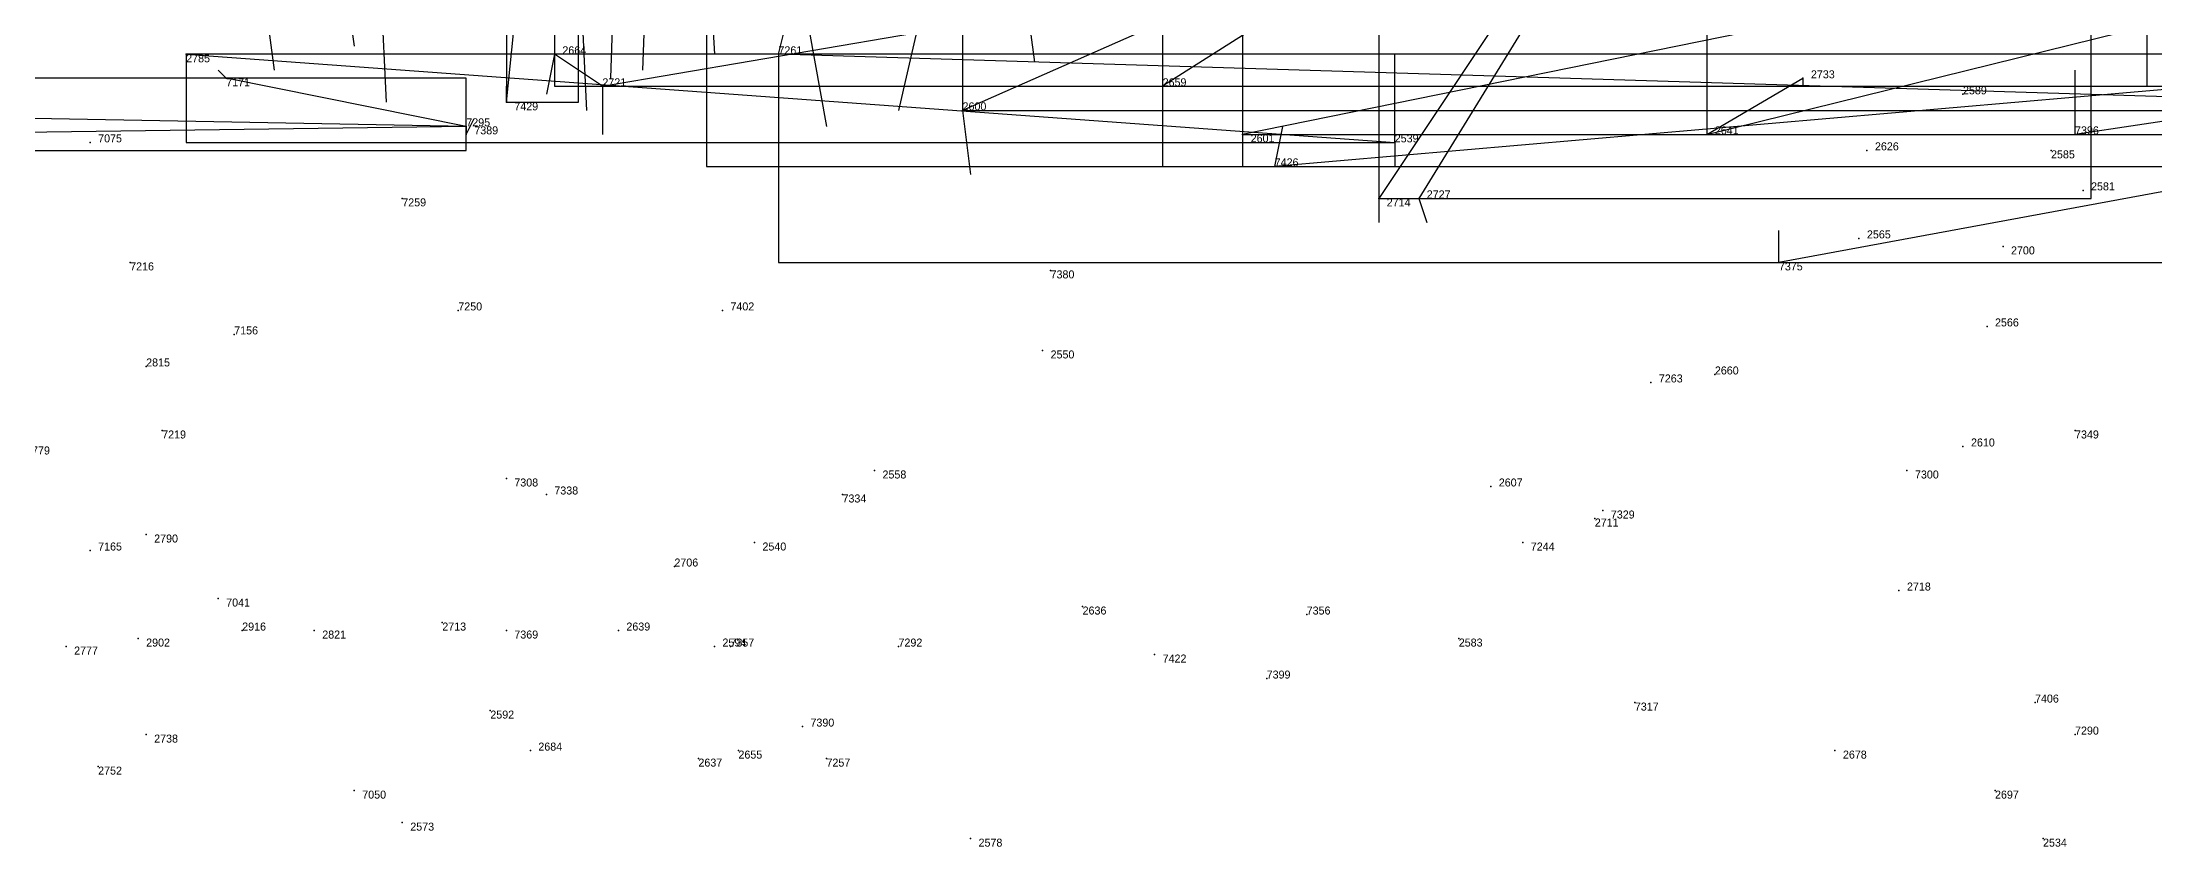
# Model space of a CAD drawing. Extents: x -0.07 to 1.1, y -0.07 to 1.1.
# Drawn here: x 0.461 to 0.725, y 0.82 to 0.9205 of the extents above; entities that cross this region are included whole.
import ezdxf

# ---------------------------------------------------------------- set-up
doc = ezdxf.new("R2010")
doc.units = 0
for name, color, linetype in [('Clients', 3, 'CONTINUOUS'), ('Facilities', 3, 'CONTINUOUS'), ('Facilities_lines', 3, 'CONTINUOUS'), ('Min_max_boxes', 1, 'CONTINUOUS'), ('Normals', 1, 'CONTINUOUS'), ('Source_points', 5, 'CONTINUOUS'), ('Text', 3, 'CONTINUOUS')]:
    doc.layers.add(name, color=color, linetype=linetype)

msp = doc.modelspace()

# ---------------------------------------------------------------- linework, layer by layer
at = {"layer": 'Clients', "color": 5}
for p in [(0.525, 0.919), (0.553, 0.919, 1), (0.484, 0.916, 1), (0.681, 0.916), (0.601, 0.915), (0.576, 0.912), (0.514, 0.909, 1), (0.611, 0.909), (0.63, 0.908), (0.715, 0.909, 1), (0.615, 0.905, 1), (0.628, 0.901), (0.633, 0.901), (0.678, 0.893, 1)]:
    msp.add_point(p, dxfattribs=at)
at = {"layer": 'Facilities', "color": 3}
for p in [(0.479, 0.919), (0.531, 0.915), (0.701, 0.914), (0.519, 0.913, 1), (0.467, 0.908, 1), (0.514, 0.91, 1), (0.669, 0.909), (0.689, 0.907), (0.712, 0.907), (0.506, 0.901, 1), (0.716, 0.902), (0.688, 0.896), (0.706, 0.895), (0.472, 0.893, 1), (0.587, 0.892, 1), (0.513, 0.887, 1), (0.546, 0.887, 1), (0.704, 0.885), (0.485, 0.884, 1), (0.586, 0.882), (0.474, 0.88), (0.67, 0.879), (0.662, 0.878, 1), (0.476, 0.872, 1), (0.715, 0.872, 1), (0.701, 0.87), (0.519, 0.866, 1), (0.565, 0.867), (0.694, 0.867, 1), (0.524, 0.864, 1), (0.561, 0.864, 1), (0.642, 0.865), (0.655, 0.861), (0.656, 0.862, 1), (0.474, 0.859), (0.55, 0.858), (0.646, 0.858, 1), (0.467, 0.857, 1), (0.54, 0.855), (0.483, 0.851, 1), (0.591, 0.85), (0.693, 0.852), (0.511, 0.848), (0.619, 0.849, 1), (0.464, 0.845), (0.473, 0.846), (0.486, 0.847), (0.495, 0.847), (0.519, 0.847, 1), (0.533, 0.847), (0.545, 0.845), (0.547, 0.845, 1), (0.568, 0.845, 1), (0.638, 0.846), (0.6, 0.844, 1), (0.614, 0.841, 1), (0.517, 0.837), (0.66, 0.838, 1), (0.71, 0.838, 1), (0.556, 0.835, 1), (0.474, 0.834), (0.522, 0.832), (0.548, 0.832), (0.685, 0.832), (0.715, 0.834, 1), (0.468, 0.83), (0.543, 0.831), (0.559, 0.831, 1), (0.5, 0.827, 1), (0.705, 0.827), (0.506, 0.823), (0.577, 0.821), (0.711, 0.821)]:
    msp.add_point(p, dxfattribs=at)
at = {"layer": 'Facilities_lines', "color": 3}
for p, q in [((0.519, 0.913, 1), (0.528, 1, 0.899)), ((0.694, 1, 0.085), (0.628, 0.901)), ((0.694, 1, 0.085), (0.633, 0.901)), ((0.746, 0.987), (0.576, 0.912)), ((0.531, 0.915), (0.724, 0.948)), ((0.634, 0.936), (0.601, 0.915)), ((0.739, 0.935), (0.611, 0.909)), ((0.669, 0.909), (0.75, 0.929)), ((0.479, 0.919), (0.63, 0.908)), ((0.531, 0.915), (0.525, 0.919)), ((0.781, 0.912, 1), (0.553, 0.919, 1)), ((0.789, 0.92, 1), (0.615, 0.905, 1)), ((0.789, 0.92, 1), (0.715, 0.909, 1)), ((0.514, 0.91, 1), (0.484, 0.916, 1)), ((0.669, 0.909), (0.681, 0.916)), ((0.514, 0.91, 1), (0.404, 0.912, 1)), ((0.781, 0.912, 1), (0.678, 0.893, 1)), ((0.514, 0.91, 1), (0.295, 0.907, 1)), ((0.514, 0.91, 1), (0.514, 0.909, 1))]:
    msp.add_line(p, q, dxfattribs=at)
at = {"layer": 'Min_max_boxes', "color": 1}
for p, q in [((0.519, 1, 0.899), (0.519, 0.913, 0.899)), ((0.519, 1, 1), (0.519, 0.913, 1)), ((0.528, 0.913, 0.899), (0.528, 1, 0.899)), ((0.528, 0.913, 1), (0.528, 1, 1)), ((0.576, 1), (0.576, 0.912)), ((0.576, 1, 0.051), (0.576, 0.912, 0.051)), ((0.628, 1), (0.628, 0.901)), ((0.628, 1, 0.085), (0.628, 0.901, 0.085)), ((0.717, 0.901), (0.717, 1)), ((0.717, 0.901, 0.085), (0.717, 1, 0.085)), ((0.601, 0.972), (0.601, 0.915)), ((0.601, 0.972), (0.601, 0.915)), ((0.525, 0.948), (0.525, 0.915)), ((0.525, 0.948), (0.525, 0.915)), ((0.544, 0.95, 1), (0.544, 0.905, 1)), ((0.544, 0.95, 1), (0.544, 0.905, 1)), ((0.724, 0.915), (0.724, 0.948)), ((0.724, 0.915), (0.724, 0.948)), ((0.611, 0.935), (0.611, 0.909)), ((0.611, 0.935), (0.611, 0.909)), ((0.669, 0.929), (0.669, 0.909)), ((0.669, 0.929), (0.669, 0.909)), ((0.63, 0.919), (0.479, 0.919)), ((0.479, 0.919), (0.479, 0.908)), ((0.63, 0.919), (0.479, 0.919)), ((0.479, 0.919), (0.479, 0.908)), ((0.479, 0.919), (0.479, 0.919)), ((0.781, 0.919, 1), (0.553, 0.919, 1)), ((0.553, 0.919, 1), (0.553, 0.893, 1)), ((0.781, 0.919, 1), (0.553, 0.919, 1)), ((0.553, 0.919, 1), (0.553, 0.893, 1)), ((0.553, 0.919, 1), (0.553, 0.919, 1)), ((0.63, 0.908), (0.63, 0.919)), ((0.63, 0.908), (0.63, 0.919)), ((0.63, 0.919), (0.63, 0.919)), ((0.514, 0.916, 1), (0.295, 0.916, 1)), ((0.514, 0.916, 1), (0.295, 0.916, 1)), ((0.514, 0.907, 1), (0.514, 0.916, 1)), ((0.514, 0.907, 1), (0.514, 0.916, 1)), ((0.514, 0.916, 1), (0.514, 0.916, 1)), ((0.525, 0.915), (0.724, 0.915)), ((0.525, 0.915), (0.724, 0.915)), ((0.525, 0.915), (0.525, 0.915)), ((0.601, 0.915), (0.751, 0.915)), ((0.601, 0.915), (0.751, 0.915)), ((0.601, 0.915), (0.601, 0.915)), ((0.724, 0.915), (0.724, 0.915)), ((0.519, 0.913, 0.899), (0.528, 0.913, 0.899)), ((0.519, 0.913, 1), (0.528, 0.913, 1)), ((0.519, 0.913, 0.899), (0.519, 0.913, 1)), ((0.528, 0.913, 0.899), (0.528, 0.913, 1)), ((0.576, 0.912), (0.822, 0.912)), ((0.576, 0.912, 0.051), (0.822, 0.912, 0.051)), ((0.576, 0.912), (0.576, 0.912, 0.051)), ((0.479, 0.908), (0.63, 0.908)), ((0.479, 0.908), (0.63, 0.908)), ((0.479, 0.908), (0.479, 0.908)), ((0.611, 0.909), (0.739, 0.909)), ((0.611, 0.909), (0.739, 0.909)), ((0.611, 0.909), (0.611, 0.909)), ((0.63, 0.908), (0.63, 0.908)), ((0.669, 0.909), (0.75, 0.909)), ((0.669, 0.909), (0.75, 0.909)), ((0.669, 0.909), (0.669, 0.909)), ((0.295, 0.907, 1), (0.514, 0.907, 1)), ((0.295, 0.907, 1), (0.514, 0.907, 1)), ((0.514, 0.907, 1), (0.514, 0.907, 1)), ((0.544, 0.905, 1), (0.811, 0.905, 1)), ((0.544, 0.905, 1), (0.811, 0.905, 1)), ((0.544, 0.905, 1), (0.544, 0.905, 1)), ((0.628, 0.901), (0.717, 0.901)), ((0.628, 0.901, 0.085), (0.717, 0.901, 0.085)), ((0.628, 0.901), (0.628, 0.901, 0.085)), ((0.717, 0.901), (0.717, 0.901, 0.085)), ((0.553, 0.893, 1), (0.781, 0.893, 1)), ((0.553, 0.893, 1), (0.781, 0.893, 1)), ((0.553, 0.893, 1), (0.553, 0.893, 1))]:
    msp.add_line(p, q, dxfattribs=at)
at = {"layer": 'Normals', "color": 1}
for p, q in [((0.534, 0.973), (0.532, 0.916, 0.082)), ((0.578, 0.971), (0.585, 0.918, 0.084)), ((0.484, 0.962), (0.49, 0.917, 0.089)), ((0.502, 0.954), (0.504, 0.913, 0.091)), ((0.543, 0.954), (0.545, 0.919, 0.094)), ((0.537, 0.944), (0.536, 0.917, 0.096)), ((0.497, 0.941), (0.5, 0.92, 0.098)), ((0.528, 0.934), (0.529, 0.912, 0.098)), ((0.555, 0.932), (0.559, 0.91, 0.097)), ((0.571, 0.925), (0.568, 0.912, 0.099)), ((0.553, 0.919, 1), (0.554, 0.923, 1.1)), ((0.479, 0.919), (0.479, 0.915, 0.1)), ((0.525, 0.919), (0.524, 0.914, 0.1)), ((0.484, 0.916, 1), (0.483, 0.917, 1.1)), ((0.681, 0.916), (0.681, 0.915, 0.1)), ((0.715, 0.909, 1), (0.715, 0.917, 1.1)), ((0.519, 0.913, 1), (0.519, 0.915, 1.1)), ((0.531, 0.915), (0.531, 0.909, 0.1)), ((0.601, 0.915), (0.601, 0.905, 0.099)), ((0.701, 0.914), (0.701, 0.914, 0.1)), ((0.514, 0.91, 1), (0.514, 0.911, 1.1)), ((0.514, 0.909, 1), (0.515, 0.911, 1.1)), ((0.576, 0.912), (0.577, 0.904, 0.1)), ((0.467, 0.908, 1), (0.467, 0.908, 1.1)), ((0.611, 0.909), (0.611, 0.905, 0.1)), ((0.615, 0.905, 1), (0.616, 0.91, 1.1)), ((0.63, 0.908), (0.63, 0.905, 0.1)), ((0.669, 0.909), (0.669, 0.909, 0.1)), ((0.689, 0.907), (0.689, 0.907, 0.1)), ((0.712, 0.907), (0.712, 0.907, 0.1)), ((0.506, 0.901, 1), (0.506, 0.901, 1.1)), ((0.628, 0.901), (0.628, 0.898, 0.1)), ((0.633, 0.901), (0.634, 0.898, 0.1)), ((0.716, 0.902), (0.716, 0.902, 0.1)), ((0.678, 0.893, 1), (0.678, 0.897, 1.1)), ((0.688, 0.896), (0.688, 0.896, 0.1)), ((0.706, 0.895), (0.706, 0.895, 0.1)), ((0.472, 0.893, 1), (0.472, 0.893, 1.1)), ((0.587, 0.892, 1), (0.587, 0.892, 1.1)), ((0.513, 0.887, 1), (0.513, 0.887, 1.1)), ((0.546, 0.887, 1), (0.546, 0.887, 1.1)), ((0.704, 0.885), (0.704, 0.885, 0.1)), ((0.485, 0.884, 1), (0.485, 0.884, 1.1)), ((0.586, 0.882), (0.586, 0.882, 0.1)), ((0.474, 0.88), (0.474, 0.88, 0.1)), ((0.67, 0.879), (0.67, 0.879, 0.1)), ((0.662, 0.878, 1), (0.662, 0.878, 1.1)), ((0.476, 0.872, 1), (0.476, 0.872, 1.1)), ((0.715, 0.872, 1), (0.715, 0.872, 1.1)), ((0.701, 0.87), (0.701, 0.87, 0.1)), ((0.519, 0.866, 1), (0.519, 0.866, 1.1)), ((0.565, 0.867), (0.565, 0.867, 0.1)), ((0.694, 0.867, 1), (0.694, 0.867, 1.1)), ((0.524, 0.864, 1), (0.524, 0.864, 1.1)), ((0.561, 0.864, 1), (0.561, 0.864, 1.1)), ((0.642, 0.865), (0.642, 0.865, 0.1)), ((0.655, 0.861), (0.655, 0.861, 0.1)), ((0.656, 0.862, 1), (0.656, 0.862, 1.1)), ((0.474, 0.859), (0.474, 0.859, 0.1)), ((0.55, 0.858), (0.55, 0.858, 0.1)), ((0.646, 0.858, 1), (0.646, 0.858, 1.1)), ((0.467, 0.857, 1), (0.467, 0.857, 1.1)), ((0.54, 0.855), (0.54, 0.855, 0.1)), ((0.483, 0.851, 1), (0.483, 0.851, 1.1)), ((0.591, 0.85), (0.591, 0.85, 0.1)), ((0.693, 0.852), (0.693, 0.852, 0.1)), ((0.511, 0.848), (0.511, 0.848, 0.1)), ((0.619, 0.849, 1), (0.619, 0.849, 1.1)), ((0.464, 0.845), (0.464, 0.845, 0.1)), ((0.473, 0.846), (0.473, 0.846, 0.1)), ((0.486, 0.847), (0.486, 0.847, 0.1)), ((0.495, 0.847), (0.495, 0.847, 0.1)), ((0.519, 0.847, 1), (0.519, 0.847, 1.1)), ((0.533, 0.847), (0.533, 0.847, 0.1)), ((0.545, 0.845), (0.545, 0.845, 0.1)), ((0.547, 0.845, 1), (0.547, 0.845, 1.1)), ((0.568, 0.845, 1), (0.568, 0.845, 1.1)), ((0.638, 0.846), (0.638, 0.846, 0.1)), ((0.6, 0.844, 1), (0.6, 0.844, 1.1)), ((0.614, 0.841, 1), (0.614, 0.841, 1.1)), ((0.517, 0.837), (0.517, 0.837, 0.1)), ((0.66, 0.838, 1), (0.66, 0.838, 1.1)), ((0.71, 0.838, 1), (0.71, 0.838, 1.1)), ((0.556, 0.835, 1), (0.556, 0.835, 1.1)), ((0.474, 0.834), (0.474, 0.834, 0.1)), ((0.522, 0.832), (0.522, 0.832, 0.1)), ((0.548, 0.832), (0.548, 0.832, 0.1)), ((0.685, 0.832), (0.685, 0.832, 0.1)), ((0.715, 0.834, 1), (0.715, 0.834, 1.1)), ((0.468, 0.83), (0.468, 0.83, 0.1)), ((0.543, 0.831), (0.543, 0.831, 0.1)), ((0.559, 0.831, 1), (0.559, 0.831, 1.1)), ((0.5, 0.827, 1), (0.5, 0.827, 1.1)), ((0.705, 0.827), (0.705, 0.827, 0.1)), ((0.506, 0.823), (0.506, 0.823, 0.1)), ((0.577, 0.821), (0.577, 0.821, 0.1)), ((0.711, 0.821), (0.711, 0.821, 0.1))]:
    msp.add_line(p, q, dxfattribs=at)
at = {"layer": 'Source_points', "color": 5}
for p in [(0.479, 0.919), (0.525, 0.919), (0.553, 0.919, 1), (0.484, 0.916, 1), (0.681, 0.916), (0.531, 0.915), (0.601, 0.915), (0.701, 0.914), (0.519, 0.913, 1), (0.576, 0.912), (0.467, 0.908, 1), (0.514, 0.91, 1), (0.514, 0.909, 1), (0.611, 0.909), (0.63, 0.908), (0.669, 0.909), (0.715, 0.909, 1), (0.689, 0.907), (0.712, 0.907), (0.615, 0.905, 1), (0.506, 0.901, 1), (0.628, 0.901), (0.633, 0.901), (0.716, 0.902), (0.688, 0.896), (0.706, 0.895), (0.472, 0.893, 1), (0.678, 0.893, 1), (0.587, 0.892, 1), (0.513, 0.887, 1), (0.546, 0.887, 1), (0.704, 0.885), (0.485, 0.884, 1), (0.586, 0.882), (0.474, 0.88), (0.67, 0.879), (0.662, 0.878, 1), (0.476, 0.872, 1), (0.715, 0.872, 1), (0.701, 0.87), (0.519, 0.866, 1), (0.565, 0.867), (0.694, 0.867, 1), (0.524, 0.864, 1), (0.561, 0.864, 1), (0.642, 0.865), (0.655, 0.861), (0.656, 0.862, 1), (0.474, 0.859), (0.55, 0.858), (0.646, 0.858, 1), (0.467, 0.857, 1), (0.54, 0.855), (0.483, 0.851, 1), (0.591, 0.85), (0.693, 0.852), (0.511, 0.848), (0.619, 0.849, 1), (0.464, 0.845), (0.473, 0.846), (0.486, 0.847), (0.495, 0.847), (0.519, 0.847, 1), (0.533, 0.847), (0.545, 0.845), (0.547, 0.845, 1), (0.568, 0.845, 1), (0.638, 0.846), (0.6, 0.844, 1), (0.614, 0.841, 1), (0.517, 0.837), (0.66, 0.838, 1), (0.71, 0.838, 1), (0.556, 0.835, 1), (0.474, 0.834), (0.522, 0.832), (0.548, 0.832), (0.685, 0.832), (0.715, 0.834, 1), (0.468, 0.83), (0.543, 0.831), (0.559, 0.831, 1), (0.5, 0.827, 1), (0.705, 0.827), (0.506, 0.823), (0.577, 0.821), (0.711, 0.821)]:
    msp.add_point(p, dxfattribs=at)

# ---------------------------------------------------------------- texts
at = {"layer": 'Text', "color": 3}
for s, p in [('2785', (0.479, 0.918)), ('2664', (0.526, 0.919)), ('7261', (0.553, 0.919, 1)), ('7171', (0.484, 0.915, 1)), ('2721', (0.531, 0.915)), ('2659', (0.601, 0.915)), ('2733', (0.682, 0.916)), ('2589', (0.701, 0.914)), ('7295', (0.514, 0.91, 1)), ('7429', (0.52, 0.912, 1)), ('2600', (0.576, 0.912)), ('7075', (0.468, 0.908, 1)), ('7389', (0.515, 0.909, 1)), ('2601', (0.612, 0.908)), ('2539', (0.63, 0.908)), ('2641', (0.67, 0.909)), ('2626', (0.69, 0.907)), ('7396', (0.715, 0.909, 1)), ('7426', (0.615, 0.905, 1)), ('2585', (0.712, 0.906)), ('2581', (0.717, 0.902)), ('7259', (0.506, 0.9, 1)), ('2714', (0.629, 0.9)), ('2727', (0.634, 0.901)), ('2565', (0.689, 0.896)), ('2700', (0.707, 0.894)), ('7216', (0.472, 0.892, 1)), ('7375', (0.678, 0.892, 1)), ('7380', (0.587, 0.891, 1)), ('7250', (0.513, 0.887, 1)), ('7402', (0.547, 0.887, 1)), ('7156', (0.485, 0.884, 1)), ('2566', (0.705, 0.885)), ('2550', (0.587, 0.881)), ('2815', (0.474, 0.88)), ('7263', (0.663, 0.878, 1)), ('2660', (0.67, 0.879)), ('7219', (0.476, 0.871, 1)), ('7349', (0.715, 0.871, 1)), ('2779', (0.459, 0.869)), ('2610', (0.702, 0.87)), ('7308', (0.52, 0.865, 1)), ('2558', (0.566, 0.866)), ('2607', (0.643, 0.865)), ('7300', (0.695, 0.866, 1)), ('7338', (0.525, 0.864, 1)), ('7334', (0.561, 0.863, 1)), ('2711', (0.655, 0.86)), ('7329', (0.657, 0.861, 1)), ('7165', (0.468, 0.857, 1)), ('2790', (0.475, 0.858)), ('2540', (0.551, 0.857)), ('7244', (0.647, 0.857, 1)), ('2706', (0.54, 0.855)), ('2718', (0.694, 0.852)), ('7041', (0.484, 0.85, 1)), ('2636', (0.591, 0.849)), ('7356', (0.619, 0.849, 1)), ('2916', (0.486, 0.847)), ('2713', (0.511, 0.847)), ('2639', (0.534, 0.847)), ('2777', (0.465, 0.844)), ('2902', (0.474, 0.845)), ('2821', (0.496, 0.846)), ('7369', (0.52, 0.846, 1)), ('2594', (0.546, 0.845)), ('7357', (0.547, 0.845, 1)), ('7292', (0.568, 0.845, 1)), ('2583', (0.638, 0.845)), ('7422', (0.601, 0.843, 1)), ('7399', (0.614, 0.841, 1)), ('2592', (0.517, 0.836)), ('7317', (0.66, 0.837, 1)), ('7406', (0.71, 0.838, 1)), ('7390', (0.557, 0.835, 1)), ('7290', (0.715, 0.834, 1)), ('2738', (0.475, 0.833)), ('2684', (0.523, 0.832)), ('2655', (0.548, 0.831)), ('2678', (0.686, 0.831)), ('2752', (0.468, 0.829)), ('2637', (0.543, 0.83)), ('7257', (0.559, 0.83, 1)), ('7050', (0.501, 0.826, 1)), ('2697', (0.705, 0.826)), ('2573', (0.507, 0.822)), ('2578', (0.578, 0.82)), ('2534', (0.711, 0.82))]:
    msp.add_text(s, height=0.001, dxfattribs=at).set_placement(p)

doc.saveas('drawing.dxf')
